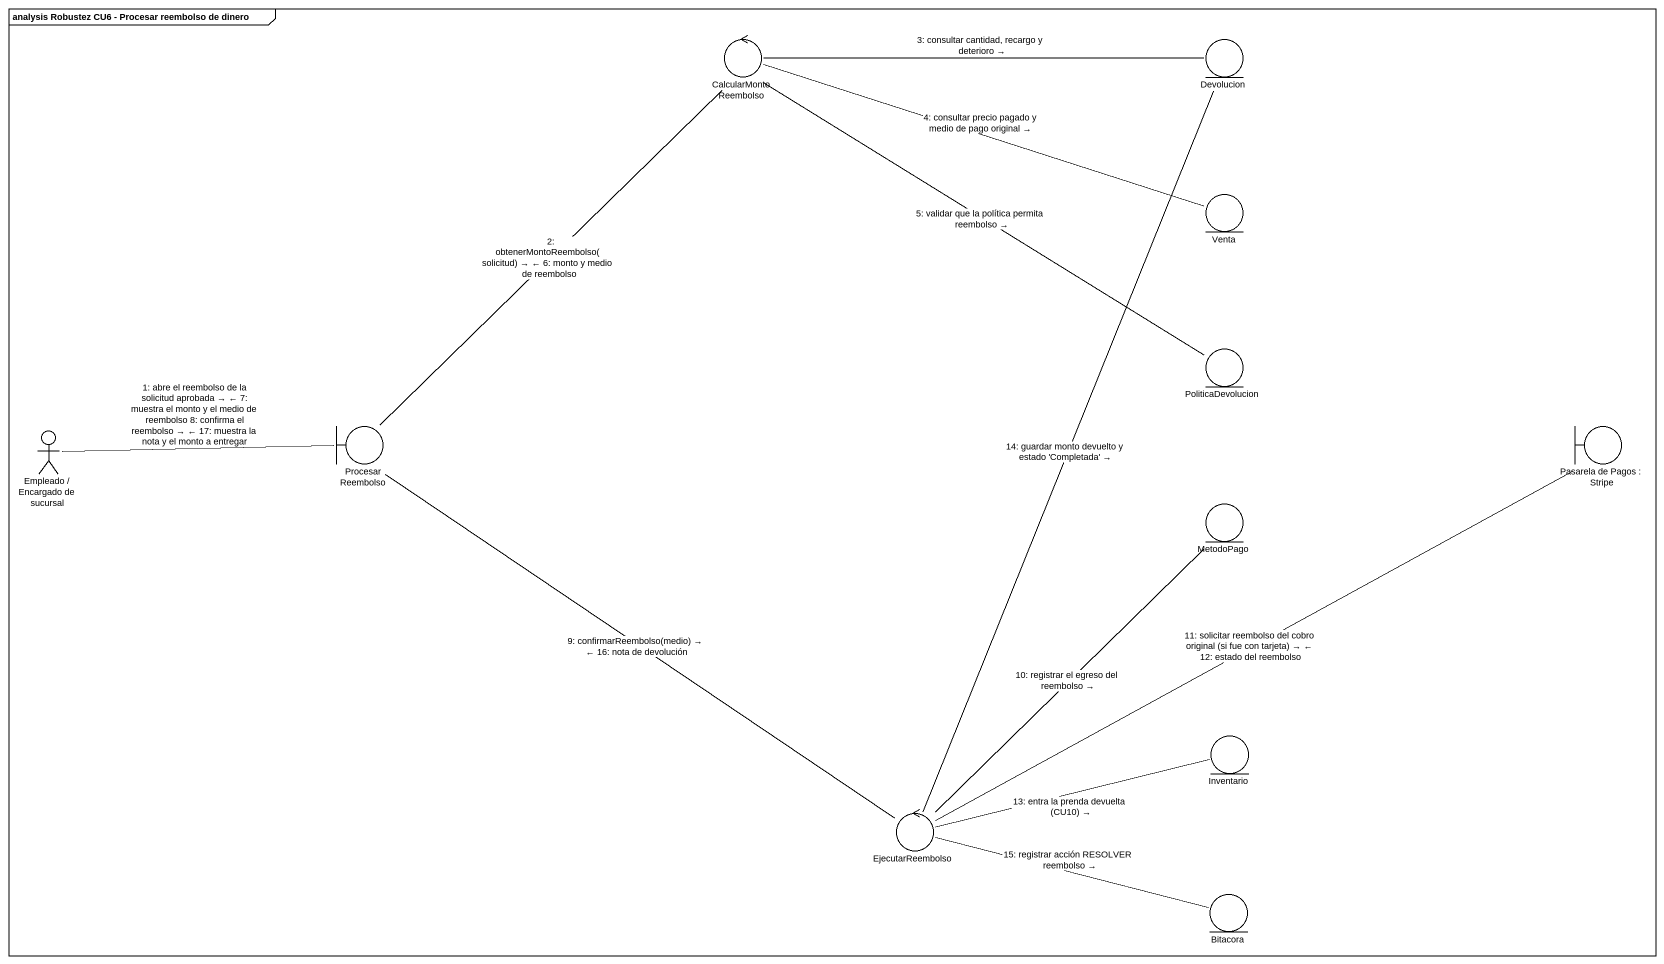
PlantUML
@startuml
mainframe analysis Robustez CU6 - Procesar reembolso de dinero
control CalcularMontoReembolso
entity Devolucion
entity Venta
entity PoliticaDevolucion
actor "Empleado / Encargado de sucursal" as Empleado_Encargado_de
boundary "Procesar Reembolso" as Procesar_Reembolso
boundary "Pasarela de Pagos : Stripe" as Pasarela_de_Pagos_Stripe
entity MetodoPago
entity Inventario
control EjecutarReembolso
entity Bitacora
CalcularMontoReembolso -right- Devolucion : 3: consultar cantidad, recargo y deterioro →
CalcularMontoReembolso -right- Venta : 4: consultar precio pagado y medio de pago original →
CalcularMontoReembolso -- PoliticaDevolucion : 5: validar que la política permita reembolso →
Empleado_Encargado_de -right- Procesar_Reembolso : 1: abre el reembolso de la solicitud aprobada → ← 7: muestra el monto y el medio de reembolso 8: confirma el reembolso → ← 17: muestra la nota y el monto a entregar
Procesar_Reembolso -up- CalcularMontoReembolso : 2: obtenerMontoReembolso(solicitud) → ← 6: monto y medio de reembolso
Procesar_Reembolso -- EjecutarReembolso : 9: confirmarReembolso(medio) → ← 16: nota de devolución
EjecutarReembolso -up- Devolucion : 14: guardar monto devuelto y estado 'Completada' →
EjecutarReembolso -right- Pasarela_de_Pagos_Stripe : 11: solicitar reembolso del cobro original (si fue con tarjeta) → ← 12: estado del reembolso
EjecutarReembolso -up- MetodoPago : 10: registrar el egreso del reembolso →
EjecutarReembolso -right- Inventario : 13: entra la prenda devuelta (CU10) →
EjecutarReembolso -right- Bitacora : 15: registrar acción RESOLVER reembolso →
@enduml
